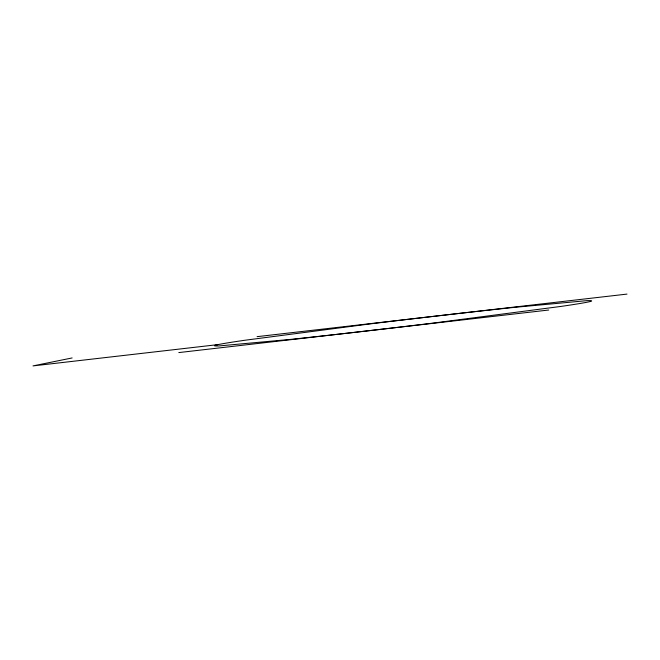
<?xml version="1.0" encoding="UTF-8"?>
<svg xmlns="http://www.w3.org/2000/svg" width="660" height="660" viewBox="0 0 660 660"><rect width="100%" height="100%" fill="white"/><g stroke="black" fill="none" stroke-linecap="round" stroke-linejoin="round"><path stroke-width="0.99" d="M72.13 357.943L33 365.904L217.957 344.619A274.436 5.272 -6.2 0 1 244.629 340.288L371.877 323.68A274.436 5.272 -6.2 0 1 442.043 315.381A175.23 3.366 -6.2 0 1 515.064 307.296L587.062 300.63A186.062 3.572 -6.2 0 1 587.87 302.057A274.436 5.272 -6.2 0 1 561.19 306.388L433.942 322.996A274.436 5.272 -6.2 0 1 363.775 331.295A175.23 3.366 -6.2 0 1 290.755 339.38L218.716 345.964A175.23 3.366 -6.2 0 1 217.957 344.619M257.087 336.658L627 294.096M178.819 352.58L548.732 310.018"/></g></svg>
